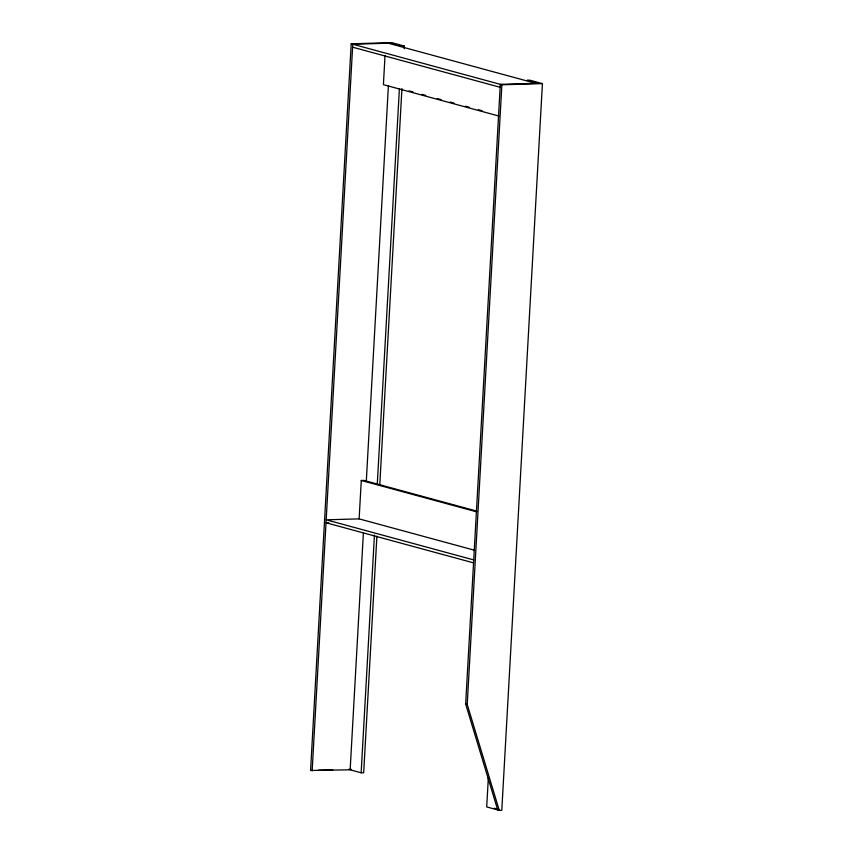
<?xml version="1.0" encoding="UTF-8"?>
<svg xmlns="http://www.w3.org/2000/svg" width="853" height="853" viewBox="0 0 853 853"><rect width="100%" height="100%" fill="white"/><g stroke="black" fill="none" stroke-linecap="round" stroke-linejoin="round"><path stroke-width="1.28" d="M404.162 48.717L404.311 46.062L391.751 42.65L351.201 43.802L310.577 770.462L350.156 769.811L361.15 772.797L363.677 772.722L376.898 536.26M312.145 770.888L352.769 44.228L390.791 43.151L401.774 46.137L404.311 46.062M474.588 550.26L359.134 518.869L361.277 480.474L363.815 480.399L476.71 511.096M385.034 55.52L383.402 84.65L498.866 116.04M350.156 769.811L363.378 533.349M366.278 481.54L388.414 85.663M361.15 772.797L374.446 535.002M377.261 484.525L399.396 88.648M379.798 484.451L401.934 88.573M497.694 809.923L465.663 704.034L500.306 84.34L538.318 83.263L527.335 80.278L529.862 80.203L542.423 83.615L501.799 810.275L499.261 810.35L486.711 806.938L488.342 777.712M499.261 810.35L467.231 704.461L501.873 84.767L351.201 43.802M501.873 84.767L542.423 83.615M359.134 518.869L326.187 519.808L473.714 559.92M328.65 522.686L326.017 522.761L473.554 562.873M318.425 770.238L332.809 769.832M348.504 769.385L351.127 769.31M388.254 43.215L535.78 83.338M352.609 47.182L500.135 87.294M409.035 90.855L412.884 91.9M421.862 94.342L425.711 95.387M437.258 98.532L441.108 99.577M450.085 102.019L453.935 103.064M465.482 106.198L469.331 107.254M478.309 109.696L482.158 110.741M361.277 480.474L476.731 511.864M465.663 704.034L467.231 704.461M494.26 808.228L498.024 809.252"/></g></svg>
